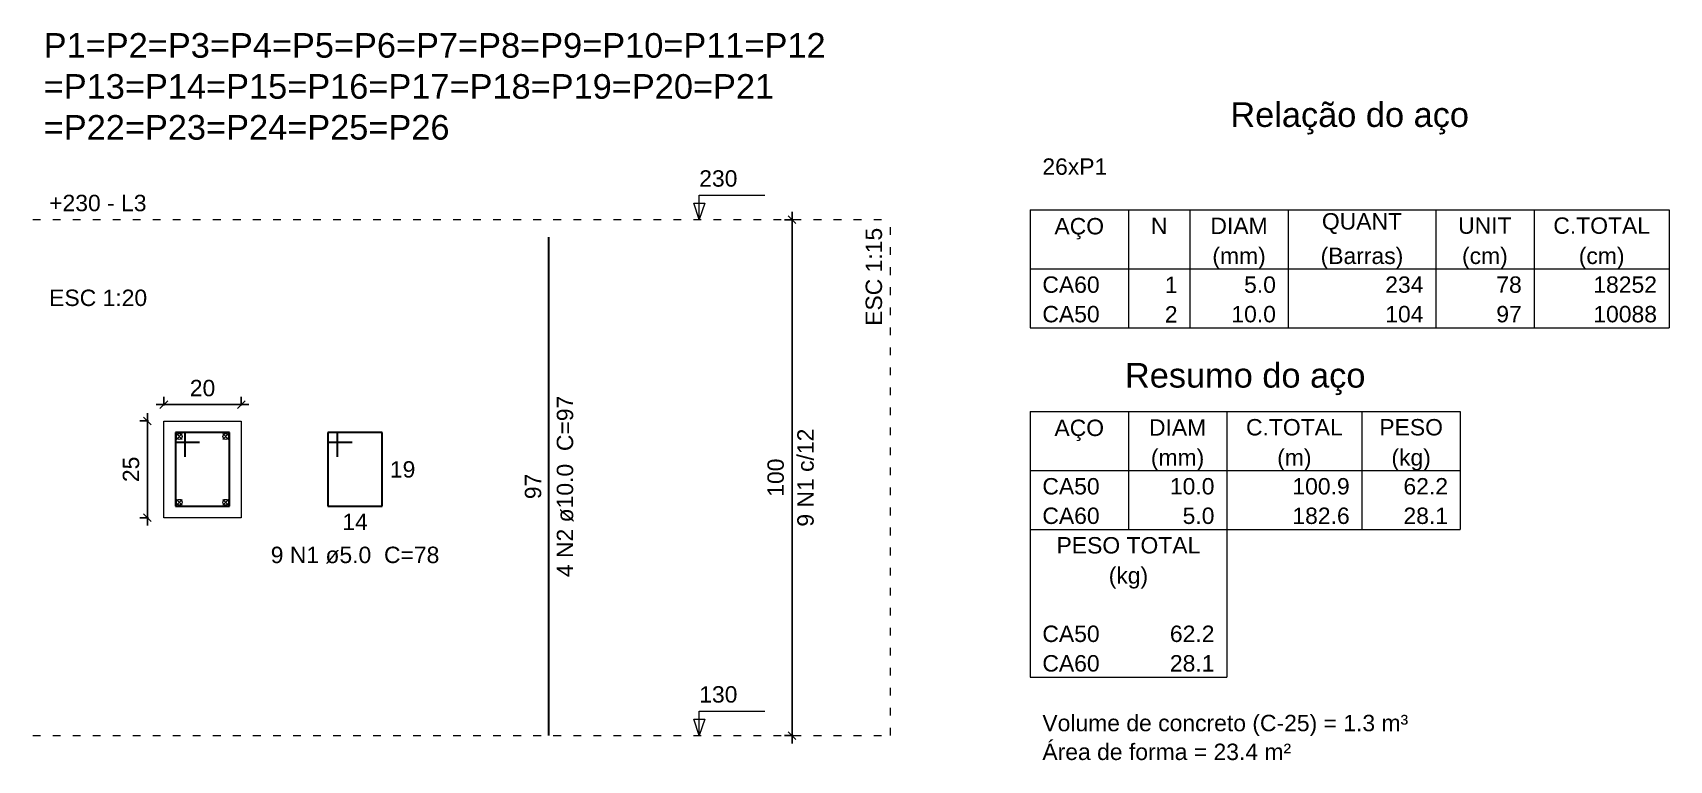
# Model space of a CAD drawing. Header units: millimetres. Extents: x 7 to 580, y -90 to 91.
# Drawn here: x 439.86 to 461.01, y -70.24 to -60.84 of the extents above; entities that cross this region are included whole.
import ezdxf

# ---------------------------------------------------------------- set-up
doc = ezdxf.new("R2010")
doc.units = ezdxf.units.MM
doc.linetypes.add('DOT2', pattern=[3.175, 0, -3.175])
for name, color, linetype, lineweight in [('DT-Barras na forma', 2, 'Continuous', 30), ('DT-Barras no corte', 5, 'Continuous', 5), ('DT-Barras rebatidas', 2, 'Continuous', 30), ('DT-Cotas', 9, 'Continuous', 5), ('DT-Forma', 5, 'Continuous', 5), ('DT-Pontilhado', 9, 'DOT2', 5), ('DT-Relação do aço', 9, 'Continuous', 5), ('DT-Textos', 7, 'Continuous', 5), ('DT-Título', 3, 'Continuous', 20)]:
    doc.layers.add(name, color=color, linetype=linetype, lineweight=lineweight)
doc.styles.add('Arial', font='arial.ttf')
doc.styles.get("Standard").update_dxf_attribs({"font": 'arial.ttf'})
doc.dimstyles.new('UM_14.999925', dxfattribs={"dimtxt": 0.18, "dimasz": 0.1, "dimexe": 0.1, "dimexo": 0.2, "dimgap": 0, "dimtad": 1, "dimtih": 1, "dimtoh": 1, "dimdec": 1, "dimlfac": 14.999925, "dimzin": 0, "dimdsep": 46, "dimtxsty": 'Standard', "dimblk": 'CLOSED', "dimblk1": 'CLOSED', "dimblk2": 'CLOSED', "dimcen": 0.09, "dimdle": 0.1, "dimadec": 1, "dimazin": 2, "dimtfac": 1, "dimtdec": 4, "dimtofl": 0, "dimtmove": 0, "dimatfit": 3, "dimldrblk": 'CLOSED', "dimfxl": 1, "dimtolj": 1, "dimarcsym": 0})
doc.dimstyles.new('UM_20.000000', dxfattribs={"dimtxt": 0.18, "dimasz": 0.1, "dimexe": 0.1, "dimexo": 0.2, "dimgap": 0, "dimtad": 1, "dimtih": 1, "dimtoh": 1, "dimdec": 1, "dimlfac": 20, "dimzin": 0, "dimdsep": 46, "dimtxsty": 'Standard', "dimblk": 'CLOSED', "dimblk1": 'CLOSED', "dimblk2": 'CLOSED', "dimcen": 0.09, "dimdle": 0.1, "dimadec": 1, "dimazin": 2, "dimtfac": 1, "dimtdec": 4, "dimtofl": 0, "dimtmove": 0, "dimatfit": 3, "dimldrblk": 'CLOSED', "dimfxl": 1, "dimtolj": 1, "dimarcsym": 0})

# ---------------------------------------------------------------- blocks, each defined once
blk = doc.blocks.new('_OBLIQUE')
at = {"color": 0, "linetype": 'ByBlock', "lineweight": -2}
blk.add_line((-0.5, -0.5), (0.5, 0.5), dxfattribs=at)
blk = doc.blocks.new('*D551')
at = {"layer": 'Defpoints', "color": 0, "transparency": 16777216}
for p in [(441.552, -65.859), (441.34, -67.109), (441.552, -67.109)]:
    blk.add_point(p, dxfattribs=at)
at = {"layer": 'DT-Cotas', "color": 0, "lineweight": -2, "transparency": 16777216}
for p, q in [((441.34, -65.759), (441.34, -67.209)), ((441.352, -65.859), (441.24, -65.859)), ((441.352, -67.109), (441.24, -67.109))]:
    blk.add_line(p, q, dxfattribs=at)
at = {"layer": 'DT-Cotas', "color": 0, "lineweight": -2, "transparency": 16777216, "xscale": 0.1, "yscale": 0.1, "zscale": 0.1}
for p, rotation in [((441.34, -65.859), 90), ((441.34, -67.109), 270)]:
    blk.add_blockref('_OBLIQUE', p, dxfattribs=dict(at, rotation=rotation))
at = {"layer": 'DT-Cotas', "transparency": 16777216, "insert": (441.128, -66.484), "char_height": 0.2118, "attachment_point": 5, "rotation": 90, "style": 'Arial'}
blk.add_mtext('\\A1;25', dxfattribs=at)
blk = doc.blocks.new('*D552')
at = {"layer": 'Defpoints', "color": 0, "transparency": 16777216}
for p in [(442.552, -65.647), (441.552, -65.859), (442.552, -65.859)]:
    blk.add_point(p, dxfattribs=at)
at = {"layer": 'DT-Cotas', "color": 0, "lineweight": -2, "transparency": 16777216}
for p, q in [((441.552, -65.659), (441.552, -65.547)), ((442.552, -65.659), (442.552, -65.547)), ((441.452, -65.647), (442.652, -65.647))]:
    blk.add_line(p, q, dxfattribs=at)
at = {"layer": 'DT-Cotas', "color": 0, "lineweight": -2, "transparency": 16777216, "xscale": 0.1, "yscale": 0.1, "zscale": 0.1, "rotation": 180}
blk.add_blockref('_OBLIQUE', (441.552, -65.647), dxfattribs=at)
at = {"layer": 'DT-Cotas', "color": 0, "lineweight": -2, "transparency": 16777216, "xscale": 0.1, "yscale": 0.1, "zscale": 0.1}
blk.add_blockref('_OBLIQUE', (442.552, -65.647), dxfattribs=at)
at = {"layer": 'DT-Cotas', "transparency": 16777216, "insert": (442.052, -65.435), "char_height": 0.2118, "attachment_point": 5, "rotation": 0.0057, "style": 'Arial'}
blk.add_mtext('\\A1;20', dxfattribs=at)
blk = doc.blocks.new('*D553')
at = {"layer": 'Defpoints', "color": 0, "transparency": 16777216}
for p in [(449.671, -63.258), (449.883, -63.258), (449.883, -69.924)]:
    blk.add_point(p, dxfattribs=at)
at = {"layer": 'DT-Cotas', "color": 0, "lineweight": -2, "transparency": 16777216}
for p, q in [((449.671, -70.024), (449.671, -63.158)), ((449.683, -63.258), (449.571, -63.258)), ((449.683, -69.924), (449.571, -69.924))]:
    blk.add_line(p, q, dxfattribs=at)
at = {"layer": 'DT-Cotas', "color": 0, "lineweight": -2, "transparency": 16777216, "xscale": 0.1, "yscale": 0.1, "zscale": 0.1}
for p, rotation in [((449.671, -63.258), 90), ((449.671, -69.924), 270)]:
    blk.add_blockref('_OBLIQUE', p, dxfattribs=dict(at, rotation=rotation))
at = {"layer": 'DT-Cotas', "transparency": 16777216, "insert": (449.459, -66.591), "char_height": 0.2118, "attachment_point": 5, "rotation": 90, "style": 'Arial'}
blk.add_mtext('\\A1;100', dxfattribs=at)

msp = doc.modelspace()

# ---------------------------------------------------------------- linework, layer by layer
at = {"layer": 'DT-Barras na forma'}
for p, q in [((441.8269, -66.0091), (441.7019, -66.0091)), ((441.7019, -66.0091), (441.7019, -66.9591)), ((442.4019, -66.0091), (441.7019, -66.0091)), ((441.7019, -66.0091), (441.7019, -66.1341)), ((441.7019, -66.1341), (442.0144, -66.1341)), ((441.8269, -66.3216), (441.8269, -66.0091)), ((442.4019, -66.9591), (442.4019, -66.0091)), ((441.7019, -66.9591), (442.4019, -66.9591))]:
    msp.add_line(p, q, dxfattribs=at)
at = {"layer": 'DT-Barras no corte'}
for p, q in [((441.7144, -66.0966), (441.7894, -66.0216)), ((441.7144, -66.0216), (441.7894, -66.0966)), ((442.3144, -66.0966), (442.3894, -66.0216)), ((442.3144, -66.0216), (442.3894, -66.0966)), ((441.7144, -66.9466), (441.7894, -66.8716)), ((441.7144, -66.8716), (441.7894, -66.9466)), ((442.3144, -66.9466), (442.3894, -66.8716)), ((442.3144, -66.8716), (442.3894, -66.9466))]:
    msp.add_line(p, q, dxfattribs=at)
for centre in [(441.7519, -66.0591), (442.3519, -66.0591), (441.7519, -66.9091), (442.3519, -66.9091)]:
    msp.add_circle(centre, 0.0375, dxfattribs=at)
at = {"layer": 'DT-Barras rebatidas'}
for p, q in [((446.529, -69.9243), (446.529, -63.4843)), ((443.7977, -66.0091), (443.6727, -66.0091)), ((443.6727, -66.0091), (443.6727, -66.9591)), ((444.3727, -66.0091), (443.6727, -66.0091)), ((443.6727, -66.0091), (443.6727, -66.1341)), ((443.6727, -66.1341), (443.9852, -66.1341)), ((443.7977, -66.3216), (443.7977, -66.0091)), ((444.3727, -66.9591), (444.3727, -66.0091)), ((443.6727, -66.9591), (444.3727, -66.9591))]:
    msp.add_line(p, q, dxfattribs=at)
at = {"layer": 'DT-Forma'}
msp.add_lwpolyline([(441.5519, -67.1091), (441.5519, -65.8591), (442.5519, -65.8591), (442.5519, -67.1091), (441.5519, -67.1091)], close=True, dxfattribs=at)
at = {"layer": 'DT-Pontilhado', "ltscale": 0.05}
for p, q in [((439.8575, -63.2576), (450.9415, -63.2576)), ((450.9415, -69.9243), (450.9415, -63.2576)), ((439.8575, -69.9243), (450.9415, -69.9243))]:
    msp.add_line(p, q, dxfattribs=at)
at = {"layer": 'DT-Relação do aço', "linetype": 'Continuous'}
for p, q in [((452.7461, -63.1321), (461.0063, -63.1321)), ((452.7461, -63.1321), (452.7461, -63.8946)), ((454.0169, -63.1321), (454.0169, -63.8946)), ((454.8111, -63.1321), (454.8111, -63.8946)), ((456.0819, -63.1321), (456.0819, -63.8946)), ((457.9881, -63.1321), (457.9881, -63.8946)), ((459.2589, -63.1321), (459.2589, -63.8946)), ((461.0063, -63.1321), (461.0063, -63.8946)), ((452.7461, -63.8946), (461.0063, -63.8946)), ((452.7461, -63.8946), (452.7461, -64.6571)), ((454.0169, -63.8946), (454.0169, -64.6571)), ((454.8111, -63.8946), (454.8111, -64.6571)), ((456.0819, -63.8946), (456.0819, -64.6571)), ((457.9881, -63.8946), (457.9881, -64.6571)), ((459.2589, -63.8946), (459.2589, -64.6571)), ((461.0063, -63.8946), (461.0063, -64.6571)), ((452.7461, -64.6571), (461.0063, -64.6571)), ((452.7461, -65.7372), (458.3058, -65.7372)), ((452.7461, -65.7372), (452.7461, -66.4997)), ((454.0169, -65.7372), (454.0169, -66.4997)), ((455.2877, -65.7372), (455.2877, -66.4997)), ((457.035, -65.7372), (457.035, -66.4997)), ((458.3058, -65.7372), (458.3058, -66.4997)), ((452.7461, -66.4997), (458.3058, -66.4997)), ((452.7461, -66.4997), (452.7461, -67.2622)), ((454.0169, -66.4997), (454.0169, -67.2622)), ((455.2877, -66.4997), (455.2877, -67.2622)), ((457.035, -66.4997), (457.035, -67.2622)), ((458.3058, -66.4997), (458.3058, -67.2622)), ((452.7461, -67.2622), (458.3058, -67.2622)), ((452.7461, -67.2622), (452.7461, -68.4059)), ((455.2877, -67.2622), (455.2877, -68.4059)), ((452.7461, -68.4059), (452.7461, -69.1684)), ((455.2877, -68.4059), (455.2877, -69.1684)), ((452.7461, -69.1684), (455.2877, -69.1684))]:
    msp.add_line(p, q, dxfattribs=at)
at = {"layer": 'DT-Textos'}
for points in [[(448.4705, -63.2576), (448.4705, -62.9399), (449.3177, -62.9399)], [(448.4705, -69.9243), (448.4705, -69.6066), (449.3177, -69.6066)]]:
    msp.add_lwpolyline(points, dxfattribs=at)
for points in [[(448.5411, -63.0458), (448.4705, -63.2576), (448.3999, -63.0458), (448.5411, -63.0458)], [(448.5411, -69.7125), (448.4705, -69.9243), (448.3999, -69.7125), (448.5411, -69.7125)]]:
    msp.add_lwpolyline(points, close=True, dxfattribs=at)

# ---------------------------------------------------------------- texts
at = {"layer": 'DT-Barras na forma', "color": 7, "insert": (449.9524, -66.591), "char_height": 0.2118, "width": 2.28744, "attachment_point": 8, "rotation": 90.00021, "line_spacing_factor": 0.9, "style": 'Arial'}
msp.add_mtext('9 N1 c/12', dxfattribs=at)
at = {"layer": 'DT-Barras rebatidas', "color": 7, "char_height": 0.2118, "attachment_point": 8, "rotation": 90.00021, "line_spacing_factor": 0.9, "style": 'Arial'}
for s, insert, width in [('4 N2 ø10.0  C=97', (446.8468, -66.7043), 4.06656), ('97', (446.4317, -66.7043), 0.90832)]:
    msp.add_mtext(s, dxfattribs=dict(at, insert=insert, width=width))
at = {"layer": 'DT-Barras rebatidas', "color": 7, "char_height": 0.2118, "line_spacing_factor": 0.9, "style": 'Arial'}
for s, insert, width, attachment_point in [('19', (444.4728, -66.3782), 0.90832, 1), ('14', (444.0227, -67.0564), 0.90832, 2), ('9 N1 ø5.0  C=78', (444.0227, -67.7004), 3.8124, 8)]:
    msp.add_mtext(s, dxfattribs=dict(at, insert=insert, width=width, attachment_point=attachment_point))
at = {"layer": 'DT-Relação do aço', "color": 7, "line_spacing_factor": 0.9, "style": 'Arial'}
for s, insert, char_height, width, attachment_point in [('Relação do aço', (456.8762, -62.1578), 0.3177, 5.33736, 8), ('26xP1', (452.9049, -62.681), 0.2118, 1.2708, 7), ('AÇO', (453.3815, -63.5133), 0.2118, 0.76248, 8), ('N', (454.414, -63.4434), 0.2118, 0.25416, 8), ('DIAM', (455.4465, -63.4434), 0.2118, 1.01664, 8), ('QUANT', (457.035, -63.4434), 0.2118, 1.2708, 8), ('UNIT', (458.6235, -63.4434), 0.2118, 1.01664, 8), ('C.TOTAL', (460.1326, -63.4434), 0.2118, 1.77912, 8), ('(mm)', (455.4465, -63.8946), 0.2118, 1.01664, 8), ('(Barras)', (457.035, -63.8946), 0.2118, 2.03328, 8), ('(cm)', (458.6235, -63.8946), 0.2118, 1.01664, 8), ('(cm)', (460.1326, -63.8946), 0.2118, 1.01664, 8), ('CA60', (452.9049, -64.2059), 0.2118, 1.01664, 7), ('1', (454.6523, -64.2059), 0.2118, 0.25416, 9), ('5.0', (455.9231, -64.2059), 0.2118, 0.76248, 9), ('234', (457.8293, -64.2059), 0.2118, 0.76248, 9), ('78', (459.1001, -64.2059), 0.2118, 0.50832, 9), ('18252', (460.8474, -64.2059), 0.2118, 1.2708, 9), ('CA50', (452.9049, -64.5872), 0.2118, 1.01664, 7), ('2', (454.6523, -64.5872), 0.2118, 0.25416, 9), ('10.0', (455.9231, -64.5872), 0.2118, 1.01664, 9), ('104', (457.8293, -64.5872), 0.2118, 0.76248, 9), ('97', (459.1001, -64.5872), 0.2118, 0.50832, 9), ('10088', (460.8474, -64.5872), 0.2118, 1.2708, 9), ('Resumo do aço', (455.526, -65.5254), 0.3177, 4.95612, 8), ('AÇO', (453.3815, -66.1185), 0.2118, 0.76248, 8), ('DIAM', (454.6523, -66.0486), 0.2118, 1.01664, 8), ('C.TOTAL', (456.1614, -66.0486), 0.2118, 1.77912, 8), ('PESO', (457.6704, -66.0486), 0.2118, 1.01664, 8), ('(mm)', (454.6523, -66.4997), 0.2118, 1.01664, 8), ('(m)', (456.1614, -66.4997), 0.2118, 0.76248, 8), ('(kg)', (457.6704, -66.4997), 0.2118, 1.01664, 8), ('CA50', (452.9049, -66.8111), 0.2118, 1.01664, 7), ('10.0', (455.1288, -66.8111), 0.2118, 1.01664, 9), ('100.9', (456.8762, -66.8111), 0.2118, 1.2708, 9), ('62.2', (458.147, -66.8111), 0.2118, 1.01664, 9), ('CA60', (452.9049, -67.1923), 0.2118, 1.01664, 7), ('5.0', (455.1288, -67.1923), 0.2118, 0.76248, 9), ('182.6', (456.8762, -67.1923), 0.2118, 1.2708, 9), ('28.1', (458.147, -67.1923), 0.2118, 1.01664, 9), ('PESO TOTAL', (454.0169, -67.5735), 0.2118, 2.5416, 8), ('(kg)', (454.0169, -68.0247), 0.2118, 1.01664, 8), ('CA50', (452.9049, -68.7173), 0.2118, 1.01664, 7), ('62.2', (455.1288, -68.7173), 0.2118, 1.01664, 9), ('CA60', (452.9049, -69.0985), 0.2118, 1.01664, 7), ('28.1', (455.1288, -69.0985), 0.2118, 1.01664, 9), ('Volume de concreto (C-25) = 1.3 m³', (452.9049, -69.9309), 0.2118, 8.64144, 7), ('Área de forma = 23.4 m²', (452.9049, -70.2422), 0.2118, 5.84568, 7)]:
    msp.add_mtext(s, dxfattribs=dict(at, insert=insert, char_height=char_height, width=width, attachment_point=attachment_point))
at = {"layer": 'DT-Textos', "char_height": 0.2118, "attachment_point": 7, "line_spacing_factor": 0.798, "style": 'Arial'}
for s, insert, width in [('230', (448.4707, -62.8344), 0.76248), ('+230 - L3', (440.0697, -63.1514), 2.28744), ('ESC 1:20', (440.0697, -64.3764), 2.03328), ('130', (448.4707, -69.5004), 0.76248)]:
    msp.add_mtext(s, dxfattribs=dict(at, insert=insert, width=width))
at = {"layer": 'DT-Textos', "insert": (450.8358, -63.3633), "char_height": 0.2118, "width": 2.03328, "attachment_point": 9, "rotation": 90.00021, "line_spacing_factor": 0.798, "style": 'Arial'}
msp.add_mtext('ESC 1:15', dxfattribs=at)
at = {"layer": 'DT-Título', "char_height": 0.3177, "attachment_point": 7, "line_spacing_factor": 0.798, "style": 'Arial'}
for s, insert, width in [('P1=P2=P3=P4=P5=P6=P7=P8=P9=P10=P11=P12', (439.9995, -61.1698), 14.48712), ('=P13=P14=P15=P16=P17=P18=P19=P20=P21', (439.9995, -61.6998), 13.72464), ('=P22=P23=P24=P25=P26', (439.9995, -62.2288), 7.6248)]:
    msp.add_mtext(s, dxfattribs=dict(at, insert=insert, width=width))

# ---------------------------------------------------------------- dimensions: what is measured, and where the dimension line sits
at = {"layer": 'DT-Cotas'}
for base, p1, p2, dimstyle, override, picture, middle in [((449.6707, -63.2576), (449.8825, -69.9243), (449.8825, -63.2576), 'UM_14.999925', {"dimtxt": 0.2118, "dimasz": 0.1, "dimexe": 0.1, "dimexo": 0.2, "dimtad": 1, "dimtih": 0, "dimtoh": 0, "dimdec": 1, "dimlfac": 14.999925, "dimzin": 8, "dimtxsty": 'Arial', "dimblk": 'OBLIQUE', "dimblk1": 'OBLIQUE', "dimblk2": 'OBLIQUE', "dimsah": 1, "dimdle": 0.1, "dimse1": 0, "dimse2": 0, "dimclrt": 256, "dimadec": 1, "dimazin": 3, "dimtmove": 2, "dimldrblk": 'OBLIQUE'}, '*D553', (449.4589, -66.591)), ((441.3401, -67.1091), (441.5519, -65.8591), (441.5519, -67.1091), 'UM_20.000000', {"dimtxt": 0.2118, "dimasz": 0.1, "dimexe": 0.1, "dimexo": 0.2, "dimtad": 1, "dimtih": 0, "dimtoh": 0, "dimdec": 1, "dimlfac": 20, "dimzin": 8, "dimtxsty": 'Arial', "dimblk": 'OBLIQUE', "dimblk1": 'OBLIQUE', "dimblk2": 'OBLIQUE', "dimsah": 1, "dimdle": 0.1, "dimse1": 0, "dimse2": 0, "dimclrt": 256, "dimadec": 1, "dimazin": 3, "dimtmove": 2, "dimldrblk": 'OBLIQUE'}, '*D551', (441.1283, -66.4841))]:
    dim = msp.add_linear_dim(base=base, p1=p1, p2=p2, angle=90, dimstyle=dimstyle, override=override, dxfattribs=at)
    dim.commit()
    dim.dimension.update_dxf_attribs({"geometry": picture, "text_midpoint": middle, "dimtype": 160, "text_rotation": 90})
dim = msp.add_linear_dim(base=(442.5519, -65.6473), p1=(441.5519, -65.8591), p2=(442.5519, -65.8591), dimstyle='UM_20.000000', override={"dimtxt": 0.2118, "dimasz": 0.1, "dimexe": 0.1, "dimexo": 0.2, "dimtad": 1, "dimtih": 0, "dimtoh": 0, "dimdec": 1, "dimlfac": 20, "dimzin": 8, "dimtxsty": 'Arial', "dimblk": 'OBLIQUE', "dimblk1": 'OBLIQUE', "dimblk2": 'OBLIQUE', "dimsah": 1, "dimdle": 0.1, "dimse1": 0, "dimse2": 0, "dimclrt": 256, "dimadec": 1, "dimazin": 3, "dimtmove": 2, "dimldrblk": 'OBLIQUE'}, dxfattribs=at)
dim.commit()
dim.dimension.update_dxf_attribs({"geometry": '*D552', "text_midpoint": (442.0519, -65.4355), "dimtype": 160, "text_rotation": 0.00573})

doc.saveas('drawing.dxf')
